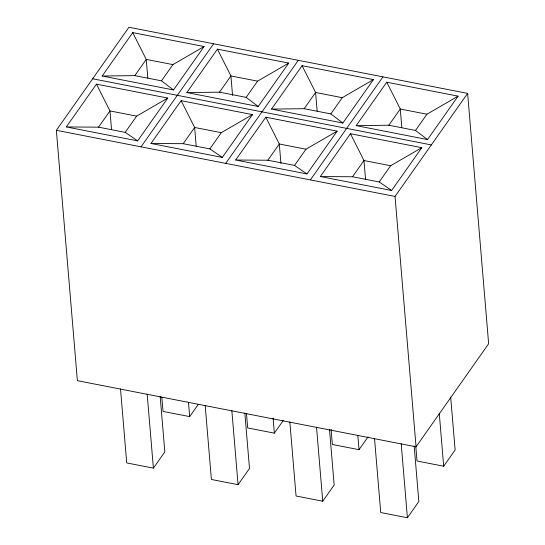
<?xml version="1.0" encoding="UTF-8"?>
<svg xmlns="http://www.w3.org/2000/svg" width="545" height="545" viewBox="0 0 545 545"><rect width="100%" height="100%" fill="white"/><g stroke="black" fill="none" stroke-linecap="round" stroke-linejoin="round"><path stroke-width="0.82" d="M56.353 130.303L128.94 27.25L467.624 93.393L488.647 343.752L416.06 446.811L77.376 380.669L56.353 130.303L395.036 196.445L467.624 93.393M66.306 126.944L96.458 84.134L167.792 98.066L137.647 140.876L66.306 126.944L98.529 127.155L125.2 132.367L137.647 140.876M102.174 76.021L132.748 32.611L204.089 46.543L173.508 89.952L102.174 76.021L134.819 75.626L161.49 80.837L173.508 89.952M98.529 127.155L109.961 110.928L96.458 84.134M134.819 75.626L146.251 59.398L132.748 32.611M125.2 132.367L136.625 116.133L167.792 98.066M161.49 80.837L172.922 64.61L204.089 46.543M141.026 146.843L213.613 43.784M150.979 143.478L181.124 100.675L252.464 114.607L222.312 157.41L150.979 143.478L183.202 143.689L209.866 148.901L222.312 157.41M186.84 92.555L217.421 49.145L288.755 63.077L258.18 106.486L186.84 92.555L219.492 92.166L246.163 97.371L258.18 106.486M183.202 143.689L194.633 127.462L181.124 100.675M219.492 92.166L230.923 75.932L217.421 49.145M209.866 148.901L221.297 132.673L252.464 114.607M246.163 97.371L257.587 81.144L288.755 63.077M225.698 163.377L298.279 60.318M235.651 160.012L265.797 117.209L337.137 131.141L306.985 173.944L235.651 160.012L267.868 160.23L294.538 165.435L306.985 173.944M271.512 109.095L302.087 65.679L373.427 79.611L342.853 123.027L271.512 109.095L304.165 108.7L330.829 113.905L342.853 123.027M267.868 160.23L279.299 143.996L265.797 117.209M304.165 108.7L315.596 92.473L302.087 65.679M294.538 165.435L305.97 149.207L337.137 131.141M330.829 113.905L342.26 97.678L373.427 79.611M310.364 179.911L382.951 76.859M320.317 176.546L350.469 133.743L421.803 147.675L391.657 190.478L320.317 176.546L352.54 176.764L379.211 181.969L391.657 190.478M356.185 125.629L386.759 82.213L458.1 96.145L427.518 139.561L356.185 125.629L388.83 125.234L415.501 130.446L427.518 139.561M352.54 176.764L363.971 160.537L350.469 133.743M388.83 125.234L400.262 109.007L386.759 82.213M120.506 388.878L126.726 462.937L153.39 468.141L164.822 451.914L160.162 396.372M161.817 397.101L163.016 411.407L189.687 416.618L198.257 404.445M379.211 181.969L390.636 165.741L421.803 147.675M415.501 130.446L426.933 114.212L458.1 96.145M205.179 405.412L211.399 479.471L238.063 484.682L249.494 468.448L244.828 412.906M246.49 413.635L247.689 427.941L274.353 433.152L283.407 420.304M289.845 421.953L296.064 496.005L322.735 501.216L334.167 484.989L329.5 429.44M331.088 429.331L332.361 444.482L359.026 449.686L368.073 436.838M374.517 438.487L380.737 512.545L407.401 517.75L418.832 501.523L414.173 445.98M415.828 446.709L417.027 461.016L443.698 466.22L455.13 449.993L450.674 396.978M172.922 64.61L146.251 59.398L147.818 78.044M257.587 81.144L230.923 75.932L232.558 95.43M342.26 97.678L315.596 92.473L317.156 111.112M426.933 114.212L400.262 109.007L401.829 127.653M92.65 78.78L431.327 144.922M136.625 116.133L109.961 110.928L111.527 129.574M221.297 132.673L194.633 127.462L196.193 146.108M305.97 149.207L279.299 143.996L280.941 163.486M390.636 165.741L363.971 160.537L365.538 179.176M439.243 413.205L443.698 466.22M395.036 196.445L416.06 446.811M401.188 443.691L407.401 517.75M357.827 435.38L359.026 449.686M316.516 427.157L322.735 501.216M273.086 418.001L274.353 433.152M231.843 410.623L238.063 484.682M188.481 402.312L189.687 416.618M147.177 394.09L153.39 468.141"/></g></svg>
